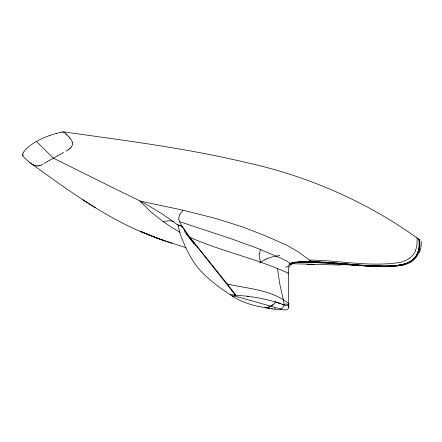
<?xml version="1.0" encoding="UTF-8"?>
<svg xmlns="http://www.w3.org/2000/svg" width="442" height="442" viewBox="0 0 442 442"><rect width="100%" height="100%" fill="white"/><g stroke="black" fill="none" stroke-linecap="round" stroke-linejoin="round"><path stroke-width="0.66" d="M259.073 253.951L259.426 257.515L260.686 262.299M234.774 295.737L234.442 295.93L281.725 309.301L284.538 309.892L286.538 309.831A17.465 6.74 60.5 0 0 287.654 309.312L287.963 308.975A13.144 5.072 60.5 0 0 288.46 308.019L288.72 306.621A6.669 5 -18.1 0 0 288.676 306.411L287.814 304.555L287.024 304.151L285.515 304.035L284.134 304.781L283.477 300.345M284.134 304.798L282.134 304.223M288.72 306.621L288.742 306.334A24.133 9.315 60.5 0 0 288.77 305.737L288.77 304.704M280.847 309.085A8.337 4.774 -46.5 0 0 281.46 308.715C282.692 307.952 285.394 305.256 283.068 304.582M72.322 144.694L72.306 144.794A5.37 4.647 -35.5 0 1 72.018 145.755L71.864 146.037A6.094 5.415 -32 0 1 71.4 146.921M288.051 266.78L289.317 264.36L292.052 262.83M418.287 251.559C416.513 257.774 410.988 262.134 404.966 263.885M22.139 155.109L22.282 155.407M415.491 250.697L416.629 246.78L417.06 242.796A71.068 27.432 60.5 0 0 416.994 237.879L418.005 238.581M22.255 154.816L22.376 154.523M22.42 154.424L22.757 153.728M179.844 214.608L182.966 210.177L215.906 218.497L242.52 226.917L264.929 235.597L287.162 245.437L298.82 252.205L310.98 261.233M22.807 153.623L23.713 152.087M71.245 147.037L70.98 147.374A8.685 7.912 -29.4 0 1 70.527 147.954M26.559 148.645L25.177 150.147A38.299 13.415 -20.5 0 0 23.785 151.982M70.377 148.037L70.046 148.346M413.425 259.2L413.861 258.78A98.014 37.83 60.5 0 0 416.242 255.907L416.53 255.443A69.609 26.863 60.5 0 0 418.381 251.343M273.747 304.096L270.697 306.184L267.355 307.715M412.662 259.774L413.552 258.957A99.793 38.515 60.5 0 0 415.629 256.526L415.928 256.078A70.875 27.354 60.5 0 0 418.071 251.52M412.287 260.045L410.9 261.112M69.488 148.832L69.759 148.606A12.083 11.282 -26.8 0 0 70.029 148.385M69.35 148.948L68.272 149.744M409.43 258.294L407.143 259.741A183.712 70.908 60.5 0 1 400.259 262.338C370.158 267.3 339.589 260.316 309.555 260.073M272.637 304.98L271.371 305.798M68.134 149.838L67.278 150.402M178.783 225.851C162.197 212.994 144.009 202.348 124.915 193.64L53.499 158.225L53.918 157.976M54.034 157.899L57.725 155.683M66.974 150.589L66.112 151.103M410.032 261.681L408.397 262.603M45.283 162.838L44.62 163.236M45.404 162.761L47.167 161.695M232.73 296.052L233.166 296.648L234.05 296.146M289.864 263.885L291.692 262.962M47.288 161.623L49.156 160.534M43.896 163.678L43.614 163.838M235.238 295.471C248.542 295.632 262.277 298.311 275.278 301.919M235.039 295.587L235.453 295.344M49.289 160.457L52.941 158.518M181.507 226.779L182.187 226.392L183.563 228.564M259.609 262.802L261.951 261.476A115.042 41.04 64.6 0 1 262.653 260.907L265.692 259.161M233.801 292.422L235.906 295.096A6.1 1.867 -18.2 0 1 235.724 295.068L232.796 296.433L232.083 295.494M233.509 296.444L233.923 296.217M418.629 239.791L419.254 239.442L419.314 240.564M57.869 155.601L60.035 154.407M60.189 154.324L62.477 153.103M42.592 164.424L41.808 164.827M63.654 152.473L62.554 153.059M270.018 306.56L268.67 307.229M53.068 158.457L53.46 158.264M41.686 164.888L41.051 165.181M280.234 309.378L278.405 309.87L277.361 309.223M40.863 165.258L39.946 165.595M267.139 258.531L272.615 256.835L279.908 255.399M291.068 263.31L291.355 263.205M49.747 135.495L52.874 134.467A38.299 13.415 -20.5 0 1 56.659 133.374M292.129 262.808L295.604 262.112L298.842 262.051M291.819 262.979L298.162 262.078L319.765 262.294M404.331 264.25L406.325 263.537A156.479 60.388 60.5 0 1 402.889 264.587M56.764 133.346L60.118 132.501M292.101 262.979L294.19 262.438M403.242 264.493L395.441 265.775L382.711 266.41M402.933 264.67L396.629 265.802L388.529 266.322M60.228 132.478L61.83 132.114M39.266 165.783L38.913 165.861M402.85 264.493C392.524 266.681 381.844 266.023 371.363 265.835M61.935 132.092L62.676 131.931M182.966 210.177L139.738 200.994L150.518 211.58L162.982 221.486L168.949 220.779A11.901 10.326 17.5 0 1 173.894 221.657M288.444 305.787L286.554 305.737L284.123 305.008M62.781 131.909L63.101 131.843M63.206 131.821C124.125 140.44 185.447 148.02 245.398 162.347C307.002 175.761 365.854 201.232 417.132 237.978M400.148 265.04L393.452 265.791L383.728 266.045M399.524 265.393L394.872 265.985M294.118 262.449L294.427 262.272M293.897 262.609L297.936 262.25M38.111 165.965L37.797 165.982M393.866 266.062L385.866 266.382M298.245 262.073L298.588 262.062M298.897 261.885L300.991 262.007M299.157 261.879L318.422 262.1L330.483 262.896M388.203 266.333L386.783 266.366M386.424 266.371L385.446 266.388M385.711 266.382L385.032 266.393M301.306 261.83L322.201 262.078M385.358 266.388L369.96 266.139L351.931 264.83M418.436 239.796L419.745 239.785L419.861 245.73L419.27 250.349A59.515 22.967 60.5 0 1 418.624 252.609C415.784 261.012 407.06 265.051 398.701 265.83C380.247 267.598 361.678 265.681 343.301 263.957M385.059 266.222L357.782 265.344M311.411 261.587L312.113 262.167L299.831 262.321L294.621 262.88L291.317 264.156L289.295 266.366L288.56 268.581L288.311 271.493L288.764 304.499M383.352 266.045L379.811 266.034M382.336 266.41L381.153 266.404M311.964 261.813L312.24 261.813M373.855 266.067L358.871 265.581L307.98 262.067M380.755 266.404L379.573 266.399M312.516 261.813L312.792 261.819M313.069 261.819L314.417 261.835M312.477 262.156L313.312 262.161M379.402 266.029L378.17 266.018M379.175 266.393L373.783 266.283M313.66 262.167L314.842 262.189M314.334 262.178L310.787 262.145M312.113 262.167L309.726 262.117M314.814 261.824L329.528 262.515M377.927 266.018L358.849 265.029M310.632 262.139L310.179 262.128M314.732 262.183L322.643 262.482M340.55 265.056L291.228 263.703M315.273 262.194L326.566 262.636M310.024 262.128L307.417 262.045M307.002 264.283L314.676 264.482L308.4 264.322M309.577 262.112L309.135 262.1M285.631 266.83L286.427 266.852M286.825 266.863L288.024 266.891M306.085 261.995L308.041 262.045M373.357 266.272L369.435 266.117M307.665 262.056L306.45 262.007M306.72 262.018L303.825 261.891M370.921 265.813L367.324 265.636M319.527 262.333L328.03 262.73M368.998 266.095L360.468 265.559M322.98 262.112L330.566 262.587M323.787 262.542L327.052 262.664M366.871 265.614L341.815 263.824M230.083 294.549L235 294.963M315.207 262.531L311.008 262.25M326.671 262.719L329.014 262.797M326.837 262.73L330.981 263.023M328.898 262.874L335.307 263.36M330.163 262.565L334.71 262.902M329.854 262.741L331.461 262.968M331.599 262.664L333.671 262.819M331.29 262.846L343.578 263.868M331.953 263.007L332.445 263.045M331.997 263.106L338.202 263.603M360.777 265.382L355.788 265.172M334.483 262.896L339.544 263.31M334.909 263.239L336.754 263.482M333.92 263.156L334.412 263.2M335.931 263.012L337.373 263.128M335.892 263.316L336.384 263.355M358.401 264.99L346.65 263.929M336.876 263.399L339.837 263.653M338.683 263.228L348.235 264.084M338.92 263.664L340.368 263.786M338.042 263.592L346.009 264.294M341.716 263.498L340.268 263.371M358.318 264.985L348.639 264.112M342.439 263.565L343.887 263.692M340.334 263.692L341.323 263.78M342.539 263.979L341.091 263.852M354.788 265.084L350.003 264.653M344.611 263.758L346.058 263.885M344.716 264.172L348.003 264.476M343.263 264.04L343.987 264.106M346.163 264.305L351.788 264.819M272.3 308.522L271.532 308.444M271.145 308.406L271.714 308.466M271.333 308.428L270.388 308.323M36.68 165.938L36.415 165.905A5.37 2.995 22.7 0 1 35.437 165.673L35.316 165.667M268.874 308.151L269.808 308.262M269.819 308.262L269.438 308.218M268.123 308.057L269.056 308.173M268.681 308.124L265.161 307.643M267.929 308.03L267.183 307.936M177.314 224.68L180.955 225.558L182.187 226.392A2.298 0.956 -18.5 0 0 181.966 226.227L187.701 234.492M265.708 307.726L266.078 307.781M271.99 308.803L276.725 309.571M264.824 307.593L257.542 306.234M289.692 263.896L291.184 264.239L287.294 261.388L280.361 257.885L256.012 247.763L231.658 238.929L179.458 221.613A12.072 10.475 17.5 0 1 178.999 220.005L178.905 219.309M257.255 306.168C248.807 304.267 240.514 301.295 233.166 296.648M217.989 272.294L227.194 283.941C247.901 288.853 271.67 289.521 288.825 303.731A8.376 2.95 -20.5 0 1 288.908 303.908L288.919 303.941M186.01 247.686L161.07 239.608L140.523 231.404L157.595 238.31L171.877 243.249M275.123 301.875L277.659 302.659M275.581 302.008L278.814 303.041M277.797 302.704L278.084 302.798M278.239 302.847L280.775 303.726M278.946 303.085L279.797 303.378M279.941 303.427L282.935 304.532M164.733 240.851L154.131 237.006L157.595 238.31C110.809 221.801 70.576 191.883 30.669 163.236M288.234 273.15C256.476 258.498 221.746 251.52 189.795 237.271L194.419 243.139M248.244 296.477L247.316 296.09M181.872 226.188L179.231 225.497A11.868 4.956 -18.6 0 0 178.844 225.453L178.341 225.635A38.697 14.934 60.5 0 0 179.016 229.199L180.016 233.067A42.924 16.564 60.5 0 0 181.358 237.238L186.231 248.78A45.636 17.614 60.5 0 0 187.474 251.233L188.811 253.714A44.41 17.139 60.5 0 0 190.237 256.216C199.138 272.847 214.58 284.283 229.906 294.538M190.441 238.1L189.298 237.553L191.938 241.056M232.575 296.339L230.619 295.068M33.238 164.827L32.741 164.568M179.883 232.277L171.43 227.227L162.982 221.486M82.753 199.668L95.295 207.679M419.745 239.785L417.85 238.47M29.625 162.452L28.653 161.662M63.383 132.716L63.67 132.948M310.698 261.001L311.361 261.548M310.936 261.194L311.301 261.493M64.073 132.208L65.267 133.213M311.174 261.393L311.494 261.653M28.542 161.562L26.99 160.192M65.377 133.307L66.952 134.733M26.78 159.993L25.371 158.639M178.778 226.022L178.612 225.845A11.868 4.934 -18.3 0 1 178.463 225.669L178.391 225.558M67.057 134.838L68.549 136.346M53.449 158.175L36.437 141.545M25.139 158.407L23.956 157.197M23.586 156.811L22.951 156.137M23.597 155.241L23.304 154.921M22.929 156.109L22.592 155.744M68.654 136.456L70.024 138.081M184.889 232.072L185.17 232.409M184.535 231.514L184.8 231.84M208.519 260.581L199.187 249.056M208.574 260.653L213.232 266.393M213.287 266.465L217.923 272.211M185.728 233.094L186.005 233.437M199.11 248.962L194.48 243.216M186.281 233.774L187.369 235.144M186.662 234.155L188.701 236.862M233.719 292.317L231.619 289.632M227.194 283.941L231.542 289.527M187.673 235.442L189.226 237.459M235.304 295.013L189.458 236.929M189.723 237.177L186.85 233.453M188.966 237.205L191.806 240.973M189.193 236.586L187.889 234.851M70.129 138.213L70.786 139.147A15.691 13.194 -42.2 0 1 72.306 142.064M192.088 241.249L192.38 241.647M192.905 242.354L193.292 242.873M193.369 242.978L193.624 243.327M193.762 243.509L193.988 243.813M192.055 241.315L192.309 241.658M192.811 242.338L193.563 243.354M193.811 243.697L194.309 244.371M195.049 245.382L195.292 245.719M186.751 233.194L183.629 228.663M181.629 225.801L179.458 221.613M283.433 300.184L279.758 283.963L277.482 268.471M72.239 142.274L72.328 142.7M288.77 306.82L288.803 307.118M418.944 239.619L419.005 240.741A59.676 23.034 60.5 0 1 418.126 251.592M232.735 296.471A6.061 2.083 -23.3 0 1 233.133 296.665M235.89 295.079A5.989 1.834 -18.2 0 1 235.724 295.068M72.355 142.689A6.724 5.74 -37.7 0 1 72.427 144.517M49.642 135.534A30.459 10.669 -20.5 0 0 42.736 138.274A30.443 10.663 -20.5 0 0 36.382 141.484A30.443 10.663 -20.5 0 0 30.907 144.97A30.459 10.669 -20.5 0 0 26.669 148.54M178.839 219.309A11.901 10.326 17.5 0 1 179.888 214.63M259.565 253.841A13.641 10.337 -45.8 0 1 260.614 249.41M288.162 273.195A1.293 0.436 -20.8 0 1 288.306 273.255M288.83 303.986A1.459 0.514 -20.5 0 1 288.88 304.278M288.72 307.698A1.597 1.166 34.1 0 1 288.665 307.836M288.792 307.262A2.901 2.177 12.3 0 1 288.786 307.411M280.841 309.019A8.337 4.718 -46.2 0 1 280.234 309.345M275.322 301.952A4.26 3.724 -83.8 0 1 273.808 304.102M32.686 164.479A15.691 7.613 23.3 0 1 29.724 162.418M35.122 165.512A6.724 3.453 22.6 0 1 33.305 164.75M37.576 165.905A6.094 3.547 23.6 0 1 36.669 165.855M38.703 165.811A8.685 5.426 26.4 0 1 38.1 165.883M39.515 165.695A12.083 8.022 31.2 0 1 39.25 165.761M288.217 273.421A1.293 0.436 -20.9 0 1 287.814 273.394M288.604 304.472A1.459 0.564 -19.7 0 1 288.383 304.505M267.272 307.582A4.26 3.74 -62.9 0 1 264.946 307.715M69.079 138.064A44.377 36.531 -44.6 0 1 69.311 138.335M65.913 134.882A44.377 36.531 -44.6 0 1 66.239 135.169M412.706 259.852A156.479 60.388 60.5 0 1 403.203 264.41M265.736 259.239A197.657 70.598 59.8 0 1 267.206 258.658M404.237 264.056A225.403 87.538 62.4 0 1 399.364 265.045M421.254 241.349A58.554 23.061 59.1 0 1 419.198 252.791M405.11 264.128A225.403 86.361 58.6 0 1 400.353 265.415M415.585 250.824A95.886 37.006 60.5 0 1 409.342 258.139M416.397 254.929A70.875 27.354 60.5 0 1 416.182 255.316M413.491 259.31A156.938 60.565 60.5 0 1 402.795 264.377M419.309 240.558A59.676 23.034 60.5 0 1 418.436 251.415M275.217 308.776L274.825 308.743L275.217 308.776"/></g></svg>
